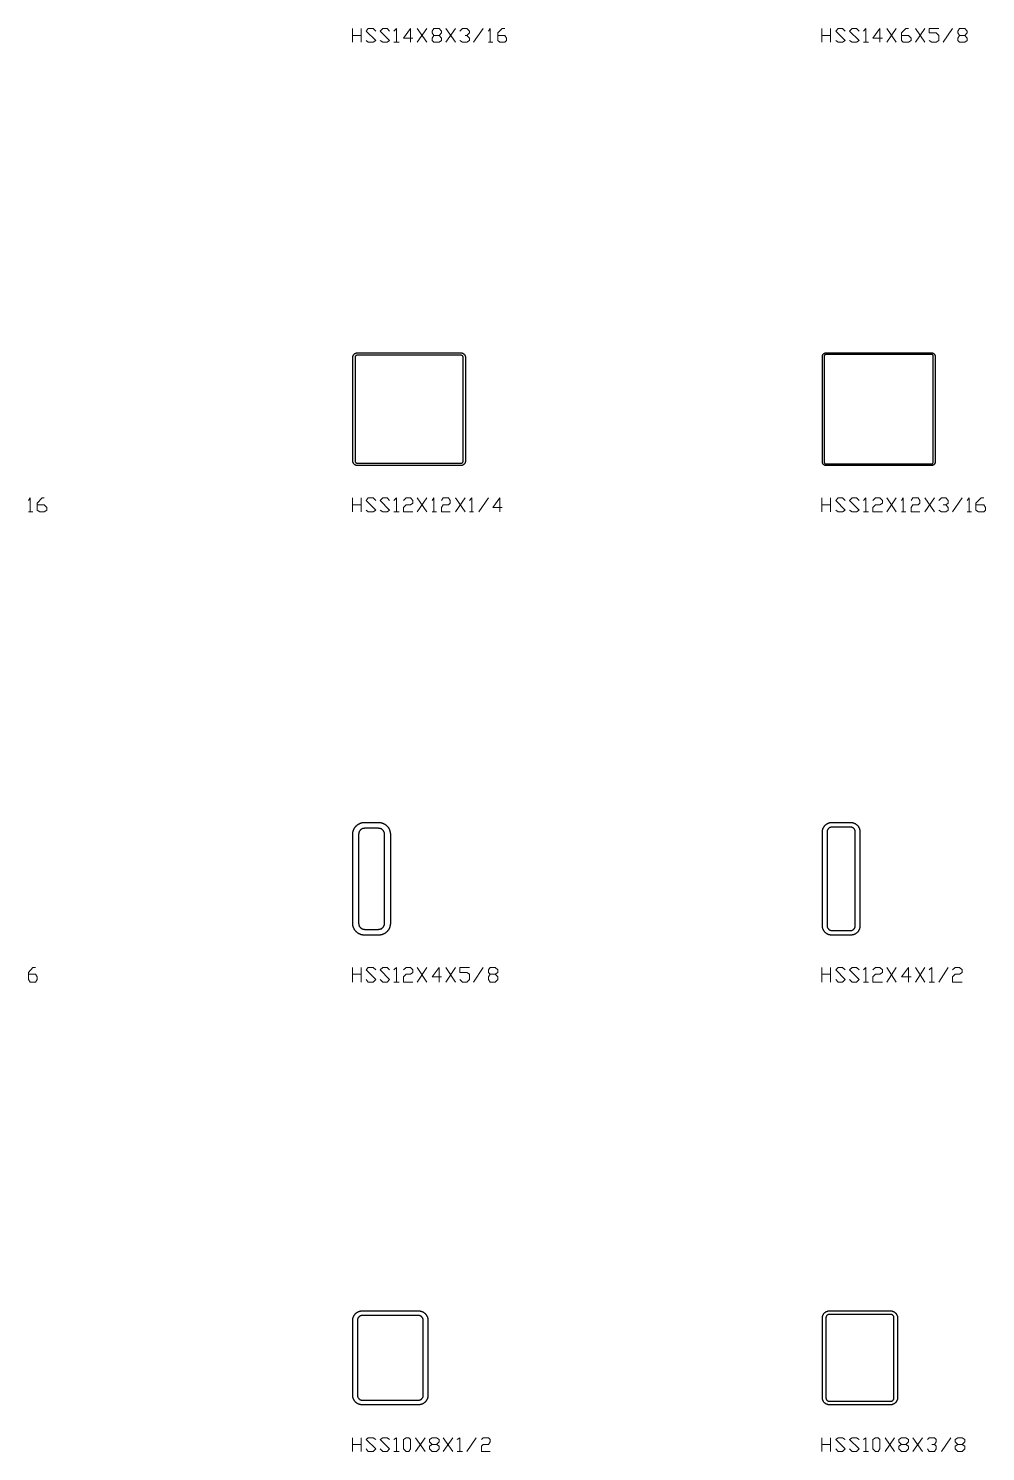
# Model space of a CAD drawing. Header units: inches. Extents: x 0 to 975, y -1305 to 34.
# Drawn here: x 865.5 to 967.4, y -605 to -453.5 of the extents above; entities that cross this region are included whole.
import ezdxf

# ---------------------------------------------------------------- set-up
doc = ezdxf.new("R2010")
doc.units = ezdxf.units.IN
doc.header["$MEASUREMENT"] = 0
doc.layers.add('AISC_STEEL', color=7, linetype='Continuous')

msp = doc.modelspace()

# ---------------------------------------------------------------- linework, layer by layer
at = {"color": 3, "lineweight": 0}
for p, q in [((899.96, -454.94), (899.96, -453.46)), ((899.96, -454.2), (900.88, -454.2)), ((900.88, -453.46), (900.88, -454.94)), ((906.87, -453.46), (907.89, -454.94)), ((906.87, -454.94), (907.89, -453.46)), ((909.92, -453.46), (910.93, -454.94)), ((909.92, -454.94), (910.93, -453.46)), ((912.87, -454.94), (913.88, -453.46)), ((949.94, -454.94), (949.94, -453.46)), ((949.94, -454.2), (950.86, -454.2)), ((950.86, -453.46), (950.86, -454.94)), ((956.86, -453.46), (957.87, -454.94)), ((956.86, -454.94), (957.87, -453.46)), ((959.9, -453.46), (960.91, -454.94)), ((959.9, -454.94), (960.91, -453.46)), ((962.85, -454.94), (963.86, -453.46)), ((904.38, -454.94), (904.94, -454.94)), ((914.44, -454.94), (914.9, -454.94)), ((954.37, -454.94), (954.92, -454.94)), ((899.96, -504.92), (899.96, -503.45)), ((899.96, -504.18), (900.88, -504.18)), ((900.88, -503.45), (900.88, -504.92)), ((906.87, -503.45), (907.89, -504.92)), ((906.87, -504.92), (907.89, -503.45)), ((910.93, -503.45), (911.95, -504.92)), ((910.93, -504.92), (911.95, -503.45)), ((913.42, -504.92), (914.44, -503.45)), ((949.94, -504.92), (949.94, -503.45)), ((949.94, -504.18), (950.86, -504.18)), ((950.86, -503.45), (950.86, -504.92)), ((956.86, -503.45), (957.87, -504.92)), ((956.86, -504.92), (957.87, -503.45)), ((960.91, -503.45), (961.93, -504.92)), ((960.91, -504.92), (961.93, -503.45)), ((963.86, -504.92), (964.88, -503.45)), ((865.47, -504.92), (865.93, -504.92)), ((904.38, -504.92), (904.94, -504.92)), ((908.44, -504.92), (908.9, -504.92)), ((912.41, -504.92), (912.87, -504.92)), ((954.37, -504.92), (954.92, -504.92)), ((958.42, -504.92), (958.88, -504.92)), ((965.43, -504.92), (965.89, -504.92)), ((899.96, -554.99), (899.96, -553.43)), ((899.96, -554.16), (900.88, -554.16)), ((900.88, -553.43), (900.88, -554.99)), ((906.87, -553.43), (907.89, -554.99)), ((906.87, -554.99), (907.89, -553.43)), ((909.92, -553.43), (910.93, -554.99)), ((909.92, -554.99), (910.93, -553.43)), ((912.87, -554.99), (913.88, -553.43)), ((949.94, -554.99), (949.94, -553.43)), ((949.94, -554.16), (950.86, -554.16)), ((950.86, -553.43), (950.86, -554.99)), ((956.86, -553.43), (957.87, -554.99)), ((956.86, -554.99), (957.87, -553.43)), ((959.9, -553.43), (960.91, -554.99)), ((959.9, -554.99), (960.91, -553.43)), ((962.39, -554.99), (963.4, -553.43)), ((904.38, -554.99), (904.94, -554.99)), ((954.37, -554.99), (954.92, -554.99)), ((961.37, -554.99), (961.93, -554.99)), ((899.96, -604.98), (899.96, -603.5)), ((899.96, -604.24), (900.88, -604.24)), ((900.88, -603.5), (900.88, -604.98)), ((906.69, -603.5), (907.7, -604.98)), ((906.69, -604.98), (907.7, -603.5)), ((909.64, -603.5), (910.66, -604.98)), ((909.64, -604.98), (910.66, -603.5)), ((912.13, -604.98), (913.15, -603.5)), ((949.94, -604.98), (949.94, -603.5)), ((949.94, -604.24), (950.86, -604.24)), ((950.86, -603.5), (950.86, -604.98)), ((956.67, -603.5), (957.69, -604.98)), ((956.67, -604.98), (957.69, -603.5)), ((959.62, -603.5), (960.64, -604.98)), ((959.62, -604.98), (960.64, -603.5)), ((962.67, -604.98), (963.68, -603.5)), ((904.38, -604.98), (904.94, -604.98)), ((905.68, -604.98), (905.68, -604.98)), ((911.12, -604.98), (911.67, -604.98)), ((954.37, -604.98), (954.92, -604.98)), ((955.66, -604.98), (955.66, -604.98))]:
    msp.add_line(p, q, dxfattribs=at)
for points in [[(901.43, -454.76), (901.62, -454.94), (902.17, -454.94), (902.45, -454.76), (901.43, -453.74), (901.62, -453.46), (902.17, -453.46), (902.45, -453.74)], [(902.91, -454.76), (903.19, -454.94), (903.65, -454.94), (903.92, -454.76), (902.91, -453.74), (903.19, -453.46), (903.65, -453.46), (903.92, -453.74)], [(904.38, -453.74), (904.66, -453.46), (904.66, -454.94)], [(906.41, -454.48), (905.4, -454.48), (906.14, -453.46), (906.14, -454.94)], [(909.18, -454.2), (909.46, -454.48), (909.46, -454.76), (909.18, -454.94), (908.63, -454.94), (908.44, -454.76), (908.44, -454.48), (908.63, -454.2), (909.18, -454.2), (909.46, -453.93), (909.46, -453.74), (909.18, -453.46), (908.63, -453.46), (908.44, -453.74), (908.44, -453.93), (908.63, -454.2)], [(911.39, -453.74), (911.67, -453.46), (912.13, -453.46), (912.41, -453.74), (912.41, -453.93), (912.13, -454.2), (911.95, -454.2)], [(912.13, -454.2), (912.41, -454.48), (912.41, -454.76), (912.13, -454.94), (911.67, -454.94), (911.39, -454.76)], [(914.44, -453.74), (914.62, -453.46), (914.62, -454.94)], [(915.45, -454.2), (916.19, -454.2), (916.37, -454.48), (916.37, -454.76), (916.19, -454.94), (915.64, -454.94), (915.45, -454.76), (915.45, -453.93), (915.91, -453.46), (916.19, -453.46)], [(951.42, -454.76), (951.69, -454.94), (952.15, -454.94), (952.43, -454.76), (951.42, -453.74), (951.69, -453.46), (952.15, -453.46), (952.43, -453.74)], [(952.89, -454.76), (953.17, -454.94), (953.63, -454.94), (953.91, -454.76), (952.89, -453.74), (953.17, -453.46), (953.63, -453.46), (953.91, -453.74)], [(954.37, -453.74), (954.64, -453.46), (954.64, -454.94)], [(956.39, -454.48), (955.38, -454.48), (956.12, -453.46), (956.12, -454.94)], [(958.42, -454.2), (959.16, -454.2), (959.44, -454.48), (959.44, -454.76), (959.16, -454.94), (958.61, -454.94), (958.42, -454.76), (958.42, -453.93), (958.88, -453.46), (959.16, -453.46)], [(961.37, -454.76), (961.65, -454.94), (962.11, -454.94), (962.39, -454.76), (962.39, -454.2), (962.11, -453.93), (961.37, -453.93), (961.37, -453.46), (962.39, -453.46)], [(965.16, -454.2), (965.43, -454.48), (965.43, -454.76), (965.16, -454.94), (964.6, -454.94), (964.42, -454.76), (964.42, -454.48), (964.6, -454.2), (965.16, -454.2), (965.43, -453.93), (965.43, -453.74), (965.16, -453.46), (964.6, -453.46), (964.42, -453.74), (964.42, -453.93), (964.6, -454.2)], [(865.47, -503.72), (865.65, -503.45), (865.65, -504.92)], [(866.39, -504.18), (867.13, -504.18), (867.41, -504.46), (867.41, -504.74), (867.13, -504.92), (866.67, -504.92), (866.39, -504.74), (866.39, -504), (866.94, -503.45), (867.13, -503.45)], [(901.43, -504.74), (901.62, -504.92), (902.17, -504.92), (902.45, -504.74), (901.43, -503.72), (901.62, -503.45), (902.17, -503.45), (902.45, -503.72)], [(902.91, -504.74), (903.19, -504.92), (903.65, -504.92), (903.92, -504.74), (902.91, -503.72), (903.19, -503.45), (903.65, -503.45), (903.92, -503.72)], [(904.38, -503.72), (904.66, -503.45), (904.66, -504.92)], [(905.4, -503.72), (905.68, -503.45), (906.14, -503.45), (906.41, -503.72), (906.41, -504), (906.14, -504.18), (905.68, -504.18), (905.4, -504.46), (905.4, -504.92), (906.41, -504.92)], [(908.44, -503.72), (908.63, -503.45), (908.63, -504.92)], [(909.46, -503.72), (909.64, -503.45), (910.19, -503.45), (910.38, -503.72), (910.38, -504), (910.19, -504.18), (909.64, -504.18), (909.46, -504.46), (909.46, -504.92), (910.38, -504.92)], [(912.41, -503.72), (912.68, -503.45), (912.68, -504.92)], [(915.91, -504.46), (914.9, -504.46), (915.64, -503.45), (915.64, -504.92)], [(951.42, -504.74), (951.69, -504.92), (952.15, -504.92), (952.43, -504.74), (951.42, -503.72), (951.69, -503.45), (952.15, -503.45), (952.43, -503.72)], [(952.89, -504.74), (953.17, -504.92), (953.63, -504.92), (953.91, -504.74), (952.89, -503.72), (953.17, -503.45), (953.63, -503.45), (953.91, -503.72)], [(954.37, -503.72), (954.64, -503.45), (954.64, -504.92)], [(955.38, -503.72), (955.66, -503.45), (956.12, -503.45), (956.39, -503.72), (956.39, -504), (956.12, -504.18), (955.66, -504.18), (955.38, -504.46), (955.38, -504.92), (956.39, -504.92)], [(958.42, -503.72), (958.61, -503.45), (958.61, -504.92)], [(959.44, -503.72), (959.62, -503.45), (960.18, -503.45), (960.36, -503.72), (960.36, -504), (960.18, -504.18), (959.62, -504.18), (959.44, -504.46), (959.44, -504.92), (960.36, -504.92)], [(962.39, -503.72), (962.67, -503.45), (963.13, -503.45), (963.4, -503.72), (963.4, -504), (963.13, -504.18), (962.85, -504.18)], [(963.13, -504.18), (963.4, -504.46), (963.4, -504.74), (963.13, -504.92), (962.67, -504.92), (962.39, -504.74)], [(965.43, -503.72), (965.62, -503.45), (965.62, -504.92)], [(966.35, -504.18), (967.18, -504.18), (967.37, -504.46), (967.37, -504.74), (967.18, -504.92), (966.63, -504.92), (966.35, -504.74), (966.35, -504), (966.91, -503.45), (967.18, -503.45)], [(865.47, -554.16), (866.21, -554.16), (866.39, -554.44), (866.39, -554.72), (866.21, -554.99), (865.65, -554.99), (865.47, -554.72), (865.47, -553.98), (865.93, -553.43), (866.21, -553.43)], [(901.43, -554.72), (901.62, -554.99), (902.17, -554.99), (902.45, -554.72), (901.43, -553.7), (901.62, -553.43), (902.17, -553.43), (902.45, -553.7)], [(902.91, -554.72), (903.19, -554.99), (903.65, -554.99), (903.92, -554.72), (902.91, -553.7), (903.19, -553.43), (903.65, -553.43), (903.92, -553.7)], [(904.38, -553.7), (904.66, -553.43), (904.66, -554.99)], [(905.4, -553.7), (905.68, -553.43), (906.14, -553.43), (906.41, -553.7), (906.41, -553.98), (906.14, -554.16), (905.68, -554.16), (905.4, -554.44), (905.4, -554.99), (906.41, -554.99)], [(909.46, -554.44), (908.44, -554.44), (909.18, -553.43), (909.18, -554.99)], [(911.39, -554.72), (911.67, -554.99), (912.13, -554.99), (912.41, -554.72), (912.41, -554.16), (912.13, -553.98), (911.39, -553.98), (911.39, -553.43), (912.41, -553.43)], [(915.17, -554.16), (915.45, -554.44), (915.45, -554.72), (915.17, -554.99), (914.62, -554.99), (914.44, -554.72), (914.44, -554.44), (914.62, -554.16), (915.17, -554.16), (915.45, -553.98), (915.45, -553.7), (915.17, -553.43), (914.62, -553.43), (914.44, -553.7), (914.44, -553.98), (914.62, -554.16)], [(951.42, -554.72), (951.69, -554.99), (952.15, -554.99), (952.43, -554.72), (951.42, -553.7), (951.69, -553.43), (952.15, -553.43), (952.43, -553.7)], [(952.89, -554.72), (953.17, -554.99), (953.63, -554.99), (953.91, -554.72), (952.89, -553.7), (953.17, -553.43), (953.63, -553.43), (953.91, -553.7)], [(954.37, -553.7), (954.64, -553.43), (954.64, -554.99)], [(955.38, -553.7), (955.66, -553.43), (956.12, -553.43), (956.39, -553.7), (956.39, -553.98), (956.12, -554.16), (955.66, -554.16), (955.38, -554.44), (955.38, -554.99), (956.39, -554.99)], [(959.44, -554.44), (958.42, -554.44), (959.16, -553.43), (959.16, -554.99)], [(961.37, -553.7), (961.65, -553.43), (961.65, -554.99)], [(963.86, -553.7), (964.14, -553.43), (964.6, -553.43), (964.88, -553.7), (964.88, -553.98), (964.6, -554.16), (964.14, -554.16), (963.86, -554.44), (963.86, -554.99), (964.88, -554.99)], [(901.43, -604.7), (901.62, -604.98), (902.17, -604.98), (902.45, -604.7), (901.43, -603.69), (901.62, -603.5), (902.17, -603.5), (902.45, -603.69)], [(902.91, -604.7), (903.19, -604.98), (903.65, -604.98), (903.92, -604.7), (902.91, -603.69), (903.19, -603.5), (903.65, -603.5), (903.92, -603.69)], [(904.38, -603.69), (904.66, -603.5), (904.66, -604.98)], [(908.9, -604.24), (909.18, -604.42), (909.18, -604.7), (908.9, -604.98), (908.44, -604.98), (908.17, -604.7), (908.17, -604.42), (908.44, -604.24), (908.9, -604.24), (909.18, -603.96), (909.18, -603.69), (908.9, -603.5), (908.44, -603.5), (908.17, -603.69), (908.17, -603.96), (908.44, -604.24)], [(911.12, -603.69), (911.39, -603.5), (911.39, -604.98)], [(913.7, -603.69), (913.88, -603.5), (914.44, -603.5), (914.62, -603.69), (914.62, -603.96), (914.44, -604.24), (913.88, -604.24), (913.7, -604.42), (913.7, -604.98), (914.62, -604.98)], [(951.42, -604.7), (951.69, -604.98), (952.15, -604.98), (952.43, -604.7), (951.42, -603.69), (951.69, -603.5), (952.15, -603.5), (952.43, -603.69)], [(952.89, -604.7), (953.17, -604.98), (953.63, -604.98), (953.91, -604.7), (952.89, -603.69), (953.17, -603.5), (953.63, -603.5), (953.91, -603.69)], [(954.37, -603.69), (954.64, -603.5), (954.64, -604.98)], [(958.88, -604.24), (959.16, -604.42), (959.16, -604.7), (958.88, -604.98), (958.42, -604.98), (958.15, -604.7), (958.15, -604.42), (958.42, -604.24), (958.88, -604.24), (959.16, -603.96), (959.16, -603.69), (958.88, -603.5), (958.42, -603.5), (958.15, -603.69), (958.15, -603.96), (958.42, -604.24)], [(961.19, -603.69), (961.37, -603.5), (961.93, -603.5), (962.11, -603.69), (962.11, -603.96), (961.93, -604.24), (961.65, -604.24)], [(961.93, -604.24), (962.11, -604.42), (962.11, -604.7), (961.93, -604.98), (961.37, -604.98), (961.19, -604.7)], [(964.88, -604.24), (965.16, -604.42), (965.16, -604.7), (964.88, -604.98), (964.42, -604.98), (964.14, -604.7), (964.14, -604.42), (964.42, -604.24), (964.88, -604.24), (965.16, -603.96), (965.16, -603.69), (964.88, -603.5), (964.42, -603.5), (964.14, -603.69), (964.14, -603.96), (964.42, -604.24)]]:
    msp.add_lwpolyline(points, dxfattribs=at)
for points in [[(905.68, -604.98), (905.4, -604.7), (905.4, -603.69), (905.68, -603.5), (905.95, -603.5), (906.14, -603.69), (906.14, -604.7), (905.95, -604.98)], [(955.66, -604.98), (955.38, -604.7), (955.38, -603.69), (955.66, -603.5), (955.93, -603.5), (956.12, -603.69), (956.12, -604.7), (955.93, -604.98)]]:
    msp.add_lwpolyline(points, close=True, dxfattribs=at)
at = {"layer": 'AISC_STEEL'}
for points in [[(911.5, -488), (911.53, -488), (911.56, -488), (911.59, -488.01), (911.62, -488.01), (911.64, -488.02), (911.67, -488.03), (911.7, -488.04), (911.72, -488.05), (911.75, -488.07), (911.77, -488.08), (911.8, -488.1), (911.82, -488.12), (911.84, -488.14), (911.86, -488.16), (911.88, -488.18), (911.9, -488.2), (911.92, -488.23), (911.93, -488.25), (911.95, -488.28), (911.96, -488.3), (911.97, -488.33), (911.98, -488.36), (911.99, -488.38), (911.99, -488.41), (912, -488.44), (912, -488.47), (912, -488.5), (912, -499.5), (912, -499.53), (912, -499.56), (911.99, -499.59), (911.99, -499.62), (911.98, -499.64), (911.97, -499.67), (911.96, -499.7), (911.95, -499.72), (911.93, -499.75), (911.92, -499.77), (911.9, -499.8), (911.88, -499.82), (911.86, -499.84), (911.84, -499.86), (911.82, -499.88), (911.8, -499.9), (911.77, -499.92), (911.75, -499.93), (911.72, -499.95), (911.7, -499.96), (911.67, -499.97), (911.64, -499.98), (911.62, -499.99), (911.59, -499.99), (911.56, -500), (911.53, -500), (911.5, -500), (900.5, -500), (900.47, -500), (900.44, -500), (900.41, -499.99), (900.38, -499.99), (900.36, -499.98), (900.33, -499.97), (900.3, -499.96), (900.28, -499.95), (900.25, -499.93), (900.23, -499.92), (900.2, -499.9), (900.18, -499.88), (900.16, -499.86), (900.14, -499.84), (900.12, -499.82), (900.1, -499.8), (900.08, -499.77), (900.07, -499.75), (900.05, -499.72), (900.04, -499.7), (900.03, -499.67), (900.02, -499.64), (900.01, -499.62), (900.01, -499.59), (900, -499.56), (900, -499.53), (900, -499.5), (900, -488.5), (900, -488.47), (900, -488.44), (900.01, -488.41), (900.01, -488.38), (900.02, -488.36), (900.03, -488.33), (900.04, -488.3), (900.05, -488.28), (900.07, -488.25), (900.08, -488.23), (900.1, -488.2), (900.12, -488.18), (900.14, -488.16), (900.16, -488.14), (900.18, -488.12), (900.2, -488.1), (900.23, -488.08), (900.25, -488.07), (900.28, -488.05), (900.3, -488.04), (900.33, -488.03), (900.36, -488.02), (900.38, -488.01), (900.41, -488.01), (900.44, -488), (900.47, -488), (900.5, -488)], [(900.5, -488.25), (900.47, -488.25), (900.44, -488.26), (900.42, -488.26), (900.39, -488.27), (900.37, -488.29), (900.34, -488.3), (900.32, -488.32), (900.3, -488.34), (900.29, -488.37), (900.27, -488.39), (900.26, -488.42), (900.26, -488.44), (900.25, -488.47), (900.25, -488.5), (900.25, -499.5), (900.25, -499.53), (900.26, -499.56), (900.26, -499.58), (900.27, -499.61), (900.29, -499.63), (900.3, -499.66), (900.32, -499.68), (900.34, -499.7), (900.37, -499.71), (900.39, -499.73), (900.42, -499.74), (900.44, -499.74), (900.47, -499.75), (900.5, -499.75), (911.5, -499.75), (911.53, -499.75), (911.56, -499.74), (911.58, -499.74), (911.61, -499.73), (911.63, -499.71), (911.66, -499.7), (911.68, -499.68), (911.7, -499.66), (911.71, -499.63), (911.73, -499.61), (911.74, -499.58), (911.74, -499.56), (911.75, -499.53), (911.75, -499.5), (911.75, -488.5), (911.75, -488.47), (911.74, -488.44), (911.74, -488.42), (911.73, -488.39), (911.71, -488.37), (911.7, -488.34), (911.68, -488.32), (911.66, -488.3), (911.63, -488.29), (911.61, -488.27), (911.58, -488.26), (911.56, -488.26), (911.53, -488.25), (911.5, -488.25)], [(961.62, -488), (961.65, -488), (961.68, -488), (961.71, -488.01), (961.74, -488.02), (961.77, -488.03), (961.8, -488.04), (961.82, -488.06), (961.85, -488.07), (961.87, -488.09), (961.89, -488.11), (961.91, -488.13), (961.93, -488.15), (961.94, -488.18), (961.96, -488.2), (961.97, -488.23), (961.98, -488.26), (961.99, -488.29), (962, -488.32), (962, -488.35), (962, -488.38), (962, -499.62), (962, -499.65), (962, -499.68), (961.99, -499.71), (961.98, -499.74), (961.97, -499.77), (961.96, -499.8), (961.94, -499.82), (961.93, -499.85), (961.91, -499.87), (961.89, -499.89), (961.87, -499.91), (961.85, -499.93), (961.82, -499.94), (961.8, -499.96), (961.77, -499.97), (961.74, -499.98), (961.71, -499.99), (961.68, -500), (961.65, -500), (961.62, -500), (950.38, -500), (950.35, -500), (950.32, -500), (950.29, -499.99), (950.26, -499.98), (950.23, -499.97), (950.2, -499.96), (950.18, -499.94), (950.15, -499.93), (950.13, -499.91), (950.11, -499.89), (950.09, -499.87), (950.07, -499.85), (950.06, -499.82), (950.04, -499.8), (950.03, -499.77), (950.02, -499.74), (950.01, -499.71), (950, -499.68), (950, -499.65), (950, -499.62), (950, -488.38), (950, -488.35), (950, -488.32), (950.01, -488.29), (950.02, -488.26), (950.03, -488.23), (950.04, -488.2), (950.06, -488.18), (950.07, -488.15), (950.09, -488.13), (950.11, -488.11), (950.13, -488.09), (950.15, -488.07), (950.18, -488.06), (950.2, -488.04), (950.23, -488.03), (950.26, -488.02), (950.29, -488.01), (950.32, -488), (950.35, -488), (950.38, -488)], [(950.38, -488.19), (950.35, -488.19), (950.33, -488.19), (950.3, -488.2), (950.28, -488.21), (950.26, -488.23), (950.24, -488.24), (950.23, -488.26), (950.21, -488.28), (950.2, -488.3), (950.19, -488.33), (950.19, -488.35), (950.19, -488.38), (950.19, -499.62), (950.19, -499.65), (950.19, -499.67), (950.2, -499.7), (950.21, -499.72), (950.23, -499.74), (950.24, -499.76), (950.26, -499.77), (950.28, -499.79), (950.3, -499.8), (950.33, -499.81), (950.35, -499.81), (950.38, -499.81), (961.62, -499.81), (961.65, -499.81), (961.67, -499.81), (961.7, -499.8), (961.72, -499.79), (961.74, -499.77), (961.76, -499.76), (961.77, -499.74), (961.79, -499.72), (961.8, -499.7), (961.81, -499.67), (961.81, -499.65), (961.81, -499.62), (961.81, -488.38), (961.81, -488.35), (961.81, -488.33), (961.8, -488.3), (961.79, -488.28), (961.77, -488.26), (961.76, -488.24), (961.74, -488.23), (961.72, -488.21), (961.7, -488.2), (961.67, -488.19), (961.65, -488.19), (961.62, -488.19)], [(902.75, -538), (902.78, -538), (902.81, -538), (902.84, -538), (902.87, -538.01), (902.9, -538.01), (902.93, -538.01), (902.96, -538.02), (902.99, -538.02), (903.02, -538.03), (903.04, -538.04), (903.07, -538.04), (903.1, -538.05), (903.13, -538.06), (903.16, -538.07), (903.19, -538.08), (903.21, -538.09), (903.24, -538.1), (903.27, -538.11), (903.3, -538.13), (903.32, -538.14), (903.35, -538.15), (903.37, -538.17), (903.4, -538.18), (903.43, -538.2), (903.45, -538.21), (903.48, -538.23), (903.5, -538.25), (903.52, -538.27), (903.55, -538.29), (903.57, -538.31), (903.59, -538.33), (903.61, -538.35), (903.63, -538.37), (903.65, -538.39), (903.67, -538.41), (903.69, -538.43), (903.71, -538.45), (903.73, -538.48), (903.75, -538.5), (903.77, -538.52), (903.79, -538.55), (903.8, -538.57), (903.82, -538.6), (903.83, -538.62), (903.85, -538.65), (903.86, -538.68), (903.87, -538.7), (903.89, -538.73), (903.9, -538.76), (903.91, -538.79), (903.92, -538.81), (903.93, -538.84), (903.94, -538.87), (903.95, -538.9), (903.96, -538.93), (903.96, -538.96), (903.97, -538.98), (903.98, -539.01), (903.98, -539.04), (903.99, -539.07), (903.99, -539.1), (903.99, -539.13), (904, -539.16), (904, -539.19), (904, -539.22), (904, -539.25), (904, -548.75), (904, -548.78), (904, -548.81), (904, -548.84), (903.99, -548.87), (903.99, -548.9), (903.99, -548.93), (903.98, -548.96), (903.98, -548.99), (903.97, -549.02), (903.96, -549.04), (903.96, -549.07), (903.95, -549.1), (903.94, -549.13), (903.93, -549.16), (903.92, -549.19), (903.91, -549.21), (903.9, -549.24), (903.89, -549.27), (903.87, -549.3), (903.86, -549.32), (903.85, -549.35), (903.83, -549.38), (903.82, -549.4), (903.8, -549.43), (903.79, -549.45), (903.77, -549.48), (903.75, -549.5), (903.73, -549.52), (903.71, -549.55), (903.69, -549.57), (903.67, -549.59), (903.65, -549.61), (903.63, -549.63), (903.61, -549.65), (903.59, -549.67), (903.57, -549.69), (903.55, -549.71), (903.52, -549.73), (903.5, -549.75), (903.48, -549.77), (903.45, -549.79), (903.43, -549.8), (903.4, -549.82), (903.37, -549.83), (903.35, -549.85), (903.32, -549.86), (903.3, -549.87), (903.27, -549.89), (903.24, -549.9), (903.21, -549.91), (903.19, -549.92), (903.16, -549.93), (903.13, -549.94), (903.1, -549.95), (903.07, -549.96), (903.04, -549.96), (903.02, -549.97), (902.99, -549.98), (902.96, -549.98), (902.93, -549.99), (902.9, -549.99), (902.87, -549.99), (902.84, -550), (902.81, -550), (902.78, -550), (902.75, -550), (901.25, -550), (901.22, -550), (901.19, -550), (901.16, -550), (901.13, -549.99), (901.1, -549.99), (901.07, -549.99), (901.04, -549.98), (901.01, -549.98), (900.98, -549.97), (900.96, -549.96), (900.93, -549.96), (900.9, -549.95), (900.87, -549.94), (900.84, -549.93), (900.81, -549.92), (900.79, -549.91), (900.76, -549.9), (900.73, -549.89), (900.7, -549.87), (900.68, -549.86), (900.65, -549.85), (900.62, -549.83), (900.6, -549.82), (900.57, -549.8), (900.55, -549.79), (900.52, -549.77), (900.5, -549.75), (900.48, -549.73), (900.45, -549.71), (900.43, -549.69), (900.41, -549.67), (900.39, -549.65), (900.37, -549.63), (900.35, -549.61), (900.33, -549.59), (900.31, -549.57), (900.29, -549.55), (900.27, -549.52), (900.25, -549.5), (900.23, -549.48), (900.21, -549.45), (900.2, -549.43), (900.18, -549.4), (900.17, -549.38), (900.15, -549.35), (900.14, -549.32), (900.13, -549.3), (900.11, -549.27), (900.1, -549.24), (900.09, -549.21), (900.08, -549.19), (900.07, -549.16), (900.06, -549.13), (900.05, -549.1), (900.04, -549.07), (900.04, -549.04), (900.03, -549.02), (900.02, -548.99), (900.02, -548.96), (900.01, -548.93), (900.01, -548.9), (900.01, -548.87), (900, -548.84), (900, -548.81), (900, -548.78), (900, -548.75), (900, -539.25), (900, -539.22), (900, -539.19), (900, -539.16), (900.01, -539.13), (900.01, -539.1), (900.01, -539.07), (900.02, -539.04), (900.02, -539.01), (900.03, -538.98), (900.04, -538.96), (900.04, -538.93), (900.05, -538.9), (900.06, -538.87), (900.07, -538.84), (900.08, -538.81), (900.09, -538.79), (900.1, -538.76), (900.11, -538.73), (900.13, -538.7), (900.14, -538.68), (900.15, -538.65), (900.17, -538.62), (900.18, -538.6), (900.2, -538.57), (900.21, -538.55), (900.23, -538.52), (900.25, -538.5), (900.27, -538.48), (900.29, -538.45), (900.31, -538.43), (900.33, -538.41), (900.35, -538.39), (900.37, -538.37), (900.39, -538.35), (900.41, -538.33), (900.43, -538.31), (900.45, -538.29), (900.48, -538.27), (900.5, -538.25), (900.52, -538.23), (900.55, -538.21), (900.57, -538.2), (900.6, -538.18), (900.62, -538.17), (900.65, -538.15), (900.68, -538.14), (900.7, -538.13), (900.73, -538.11), (900.76, -538.1), (900.79, -538.09), (900.81, -538.08), (900.84, -538.07), (900.87, -538.06), (900.9, -538.05), (900.93, -538.04), (900.96, -538.04), (900.98, -538.03), (901.01, -538.02), (901.04, -538.02), (901.07, -538.01), (901.1, -538.01), (901.13, -538.01), (901.16, -538), (901.19, -538), (901.22, -538), (901.25, -538)], [(901.25, -538.62), (901.22, -538.63), (901.19, -538.63), (901.16, -538.63), (901.13, -538.64), (901.1, -538.64), (901.07, -538.65), (901.05, -538.66), (901.02, -538.67), (900.99, -538.68), (900.96, -538.69), (900.94, -538.71), (900.91, -538.72), (900.89, -538.74), (900.86, -538.76), (900.84, -538.78), (900.82, -538.8), (900.8, -538.82), (900.78, -538.84), (900.76, -538.86), (900.74, -538.89), (900.72, -538.91), (900.71, -538.94), (900.69, -538.96), (900.68, -538.99), (900.67, -539.02), (900.66, -539.05), (900.65, -539.07), (900.64, -539.1), (900.64, -539.13), (900.63, -539.16), (900.63, -539.19), (900.63, -539.22), (900.62, -539.25), (900.62, -548.75), (900.63, -548.78), (900.63, -548.81), (900.63, -548.84), (900.64, -548.87), (900.64, -548.9), (900.65, -548.93), (900.66, -548.95), (900.67, -548.98), (900.68, -549.01), (900.69, -549.04), (900.71, -549.06), (900.72, -549.09), (900.74, -549.11), (900.76, -549.14), (900.78, -549.16), (900.8, -549.18), (900.82, -549.2), (900.84, -549.22), (900.86, -549.24), (900.89, -549.26), (900.91, -549.28), (900.94, -549.29), (900.96, -549.31), (900.99, -549.32), (901.02, -549.33), (901.05, -549.34), (901.07, -549.35), (901.1, -549.36), (901.13, -549.36), (901.16, -549.37), (901.19, -549.37), (901.22, -549.37), (901.25, -549.38), (902.75, -549.38), (902.78, -549.37), (902.81, -549.37), (902.84, -549.37), (902.87, -549.36), (902.9, -549.36), (902.93, -549.35), (902.95, -549.34), (902.98, -549.33), (903.01, -549.32), (903.04, -549.31), (903.06, -549.29), (903.09, -549.28), (903.11, -549.26), (903.14, -549.24), (903.16, -549.22), (903.18, -549.2), (903.2, -549.18), (903.22, -549.16), (903.24, -549.14), (903.26, -549.11), (903.28, -549.09), (903.29, -549.06), (903.31, -549.04), (903.32, -549.01), (903.33, -548.98), (903.34, -548.95), (903.35, -548.93), (903.36, -548.9), (903.36, -548.87), (903.37, -548.84), (903.37, -548.81), (903.37, -548.78), (903.37, -548.75), (903.37, -539.25), (903.37, -539.22), (903.37, -539.19), (903.37, -539.16), (903.36, -539.13), (903.36, -539.1), (903.35, -539.07), (903.34, -539.05), (903.33, -539.02), (903.32, -538.99), (903.31, -538.96), (903.29, -538.94), (903.28, -538.91), (903.26, -538.89), (903.24, -538.86), (903.22, -538.84), (903.2, -538.82), (903.18, -538.8), (903.16, -538.78), (903.14, -538.76), (903.11, -538.74), (903.09, -538.72), (903.06, -538.71), (903.04, -538.69), (903.01, -538.68), (902.98, -538.67), (902.95, -538.66), (902.93, -538.65), (902.9, -538.64), (902.87, -538.64), (902.84, -538.63), (902.81, -538.63), (902.78, -538.63), (902.75, -538.62)], [(953, -538), (953.03, -538), (953.06, -538), (953.09, -538), (953.12, -538.01), (953.15, -538.01), (953.18, -538.02), (953.21, -538.02), (953.23, -538.03), (953.26, -538.04), (953.29, -538.04), (953.32, -538.05), (953.35, -538.06), (953.38, -538.07), (953.4, -538.08), (953.43, -538.1), (953.46, -538.11), (953.48, -538.12), (953.51, -538.14), (953.53, -538.15), (953.56, -538.17), (953.58, -538.19), (953.61, -538.21), (953.63, -538.22), (953.65, -538.24), (953.67, -538.26), (953.7, -538.28), (953.72, -538.3), (953.74, -538.33), (953.76, -538.35), (953.78, -538.37), (953.79, -538.39), (953.81, -538.42), (953.83, -538.44), (953.85, -538.47), (953.86, -538.49), (953.88, -538.52), (953.89, -538.54), (953.9, -538.57), (953.92, -538.6), (953.93, -538.62), (953.94, -538.65), (953.95, -538.68), (953.96, -538.71), (953.96, -538.74), (953.97, -538.77), (953.98, -538.79), (953.98, -538.82), (953.99, -538.85), (953.99, -538.88), (954, -538.91), (954, -538.94), (954, -538.97), (954, -539), (954, -549), (954, -549.03), (954, -549.06), (954, -549.09), (953.99, -549.12), (953.99, -549.15), (953.98, -549.18), (953.98, -549.21), (953.97, -549.23), (953.96, -549.26), (953.96, -549.29), (953.95, -549.32), (953.94, -549.35), (953.93, -549.38), (953.92, -549.4), (953.9, -549.43), (953.89, -549.46), (953.88, -549.48), (953.86, -549.51), (953.85, -549.53), (953.83, -549.56), (953.81, -549.58), (953.79, -549.61), (953.78, -549.63), (953.76, -549.65), (953.74, -549.67), (953.72, -549.7), (953.7, -549.72), (953.67, -549.74), (953.65, -549.76), (953.63, -549.78), (953.61, -549.79), (953.58, -549.81), (953.56, -549.83), (953.53, -549.85), (953.51, -549.86), (953.48, -549.88), (953.46, -549.89), (953.43, -549.9), (953.4, -549.92), (953.38, -549.93), (953.35, -549.94), (953.32, -549.95), (953.29, -549.96), (953.26, -549.96), (953.23, -549.97), (953.21, -549.98), (953.18, -549.98), (953.15, -549.99), (953.12, -549.99), (953.09, -550), (953.06, -550), (953.03, -550), (953, -550), (951, -550), (950.97, -550), (950.94, -550), (950.91, -550), (950.88, -549.99), (950.85, -549.99), (950.82, -549.98), (950.79, -549.98), (950.77, -549.97), (950.74, -549.96), (950.71, -549.96), (950.68, -549.95), (950.65, -549.94), (950.62, -549.93), (950.6, -549.92), (950.57, -549.9), (950.54, -549.89), (950.52, -549.88), (950.49, -549.86), (950.47, -549.85), (950.44, -549.83), (950.42, -549.81), (950.39, -549.79), (950.37, -549.78), (950.35, -549.76), (950.33, -549.74), (950.3, -549.72), (950.28, -549.7), (950.26, -549.67), (950.24, -549.65), (950.22, -549.63), (950.21, -549.61), (950.19, -549.58), (950.17, -549.56), (950.15, -549.53), (950.14, -549.51), (950.12, -549.48), (950.11, -549.46), (950.1, -549.43), (950.08, -549.4), (950.07, -549.38), (950.06, -549.35), (950.05, -549.32), (950.04, -549.29), (950.04, -549.26), (950.03, -549.23), (950.02, -549.21), (950.02, -549.18), (950.01, -549.15), (950.01, -549.12), (950, -549.09), (950, -549.06), (950, -549.03), (950, -549), (950, -539), (950, -538.97), (950, -538.94), (950, -538.91), (950.01, -538.88), (950.01, -538.85), (950.02, -538.82), (950.02, -538.79), (950.03, -538.77), (950.04, -538.74), (950.04, -538.71), (950.05, -538.68), (950.06, -538.65), (950.07, -538.62), (950.08, -538.6), (950.1, -538.57), (950.11, -538.54), (950.12, -538.52), (950.14, -538.49), (950.15, -538.47), (950.17, -538.44), (950.19, -538.42), (950.21, -538.39), (950.22, -538.37), (950.24, -538.35), (950.26, -538.33), (950.28, -538.3), (950.3, -538.28), (950.33, -538.26), (950.35, -538.24), (950.37, -538.22), (950.39, -538.21), (950.42, -538.19), (950.44, -538.17), (950.47, -538.15), (950.49, -538.14), (950.52, -538.12), (950.54, -538.11), (950.57, -538.1), (950.6, -538.08), (950.62, -538.07), (950.65, -538.06), (950.68, -538.05), (950.71, -538.04), (950.74, -538.04), (950.77, -538.03), (950.79, -538.02), (950.82, -538.02), (950.85, -538.01), (950.88, -538.01), (950.91, -538), (950.94, -538), (950.97, -538), (951, -538)], [(951, -538.5), (950.97, -538.5), (950.94, -538.5), (950.91, -538.51), (950.88, -538.51), (950.86, -538.52), (950.83, -538.53), (950.8, -538.54), (950.78, -538.55), (950.75, -538.57), (950.73, -538.58), (950.7, -538.6), (950.68, -538.62), (950.66, -538.64), (950.64, -538.66), (950.62, -538.68), (950.6, -538.7), (950.58, -538.73), (950.57, -538.75), (950.55, -538.78), (950.54, -538.8), (950.53, -538.83), (950.52, -538.86), (950.51, -538.88), (950.51, -538.91), (950.5, -538.94), (950.5, -538.97), (950.5, -539), (950.5, -549), (950.5, -549.03), (950.5, -549.06), (950.51, -549.09), (950.51, -549.12), (950.52, -549.14), (950.53, -549.17), (950.54, -549.2), (950.55, -549.22), (950.57, -549.25), (950.58, -549.27), (950.6, -549.3), (950.62, -549.32), (950.64, -549.34), (950.66, -549.36), (950.68, -549.38), (950.7, -549.4), (950.73, -549.42), (950.75, -549.43), (950.78, -549.45), (950.8, -549.46), (950.83, -549.47), (950.86, -549.48), (950.88, -549.49), (950.91, -549.49), (950.94, -549.5), (950.97, -549.5), (951, -549.5), (953, -549.5), (953.03, -549.5), (953.06, -549.5), (953.09, -549.49), (953.12, -549.49), (953.14, -549.48), (953.17, -549.47), (953.2, -549.46), (953.22, -549.45), (953.25, -549.43), (953.27, -549.42), (953.3, -549.4), (953.32, -549.38), (953.34, -549.36), (953.36, -549.34), (953.38, -549.32), (953.4, -549.3), (953.42, -549.27), (953.43, -549.25), (953.45, -549.22), (953.46, -549.2), (953.47, -549.17), (953.48, -549.14), (953.49, -549.12), (953.49, -549.09), (953.5, -549.06), (953.5, -549.03), (953.5, -549), (953.5, -539), (953.5, -538.97), (953.5, -538.94), (953.49, -538.91), (953.49, -538.88), (953.48, -538.86), (953.47, -538.83), (953.46, -538.8), (953.45, -538.78), (953.43, -538.75), (953.42, -538.73), (953.4, -538.7), (953.38, -538.68), (953.36, -538.66), (953.34, -538.64), (953.32, -538.62), (953.3, -538.6), (953.27, -538.58), (953.25, -538.57), (953.22, -538.55), (953.2, -538.54), (953.17, -538.53), (953.14, -538.52), (953.12, -538.51), (953.09, -538.51), (953.06, -538.5), (953.03, -538.5), (953, -538.5)], [(907, -590), (907.03, -590), (907.06, -590), (907.09, -590), (907.12, -590.01), (907.15, -590.01), (907.18, -590.02), (907.21, -590.02), (907.23, -590.03), (907.26, -590.04), (907.29, -590.04), (907.32, -590.05), (907.35, -590.06), (907.38, -590.07), (907.4, -590.08), (907.43, -590.1), (907.46, -590.11), (907.48, -590.12), (907.51, -590.14), (907.53, -590.15), (907.56, -590.17), (907.58, -590.19), (907.61, -590.21), (907.63, -590.22), (907.65, -590.24), (907.67, -590.26), (907.7, -590.28), (907.72, -590.3), (907.74, -590.33), (907.76, -590.35), (907.78, -590.37), (907.79, -590.39), (907.81, -590.42), (907.83, -590.44), (907.85, -590.47), (907.86, -590.49), (907.88, -590.52), (907.89, -590.54), (907.9, -590.57), (907.92, -590.6), (907.93, -590.62), (907.94, -590.65), (907.95, -590.68), (907.96, -590.71), (907.96, -590.74), (907.97, -590.77), (907.98, -590.79), (907.98, -590.82), (907.99, -590.85), (907.99, -590.88), (908, -590.91), (908, -590.94), (908, -590.97), (908, -591), (908, -599), (908, -599.03), (908, -599.06), (908, -599.09), (907.99, -599.12), (907.99, -599.15), (907.98, -599.18), (907.98, -599.21), (907.97, -599.23), (907.96, -599.26), (907.96, -599.29), (907.95, -599.32), (907.94, -599.35), (907.93, -599.38), (907.92, -599.4), (907.9, -599.43), (907.89, -599.46), (907.88, -599.48), (907.86, -599.51), (907.85, -599.53), (907.83, -599.56), (907.81, -599.58), (907.79, -599.61), (907.78, -599.63), (907.76, -599.65), (907.74, -599.67), (907.72, -599.7), (907.7, -599.72), (907.67, -599.74), (907.65, -599.76), (907.63, -599.78), (907.61, -599.79), (907.58, -599.81), (907.56, -599.83), (907.53, -599.85), (907.51, -599.86), (907.48, -599.88), (907.46, -599.89), (907.43, -599.9), (907.4, -599.92), (907.38, -599.93), (907.35, -599.94), (907.32, -599.95), (907.29, -599.96), (907.26, -599.96), (907.23, -599.97), (907.21, -599.98), (907.18, -599.98), (907.15, -599.99), (907.12, -599.99), (907.09, -600), (907.06, -600), (907.03, -600), (907, -600), (901, -600), (900.97, -600), (900.94, -600), (900.91, -600), (900.88, -599.99), (900.85, -599.99), (900.82, -599.98), (900.79, -599.98), (900.77, -599.97), (900.74, -599.96), (900.71, -599.96), (900.68, -599.95), (900.65, -599.94), (900.62, -599.93), (900.6, -599.92), (900.57, -599.9), (900.54, -599.89), (900.52, -599.88), (900.49, -599.86), (900.47, -599.85), (900.44, -599.83), (900.42, -599.81), (900.39, -599.79), (900.37, -599.78), (900.35, -599.76), (900.33, -599.74), (900.3, -599.72), (900.28, -599.7), (900.26, -599.67), (900.24, -599.65), (900.22, -599.63), (900.21, -599.61), (900.19, -599.58), (900.17, -599.56), (900.15, -599.53), (900.14, -599.51), (900.12, -599.48), (900.11, -599.46), (900.1, -599.43), (900.08, -599.4), (900.07, -599.38), (900.06, -599.35), (900.05, -599.32), (900.04, -599.29), (900.04, -599.26), (900.03, -599.23), (900.02, -599.21), (900.02, -599.18), (900.01, -599.15), (900.01, -599.12), (900, -599.09), (900, -599.06), (900, -599.03), (900, -599), (900, -591), (900, -590.97), (900, -590.94), (900, -590.91), (900.01, -590.88), (900.01, -590.85), (900.02, -590.82), (900.02, -590.79), (900.03, -590.77), (900.04, -590.74), (900.04, -590.71), (900.05, -590.68), (900.06, -590.65), (900.07, -590.62), (900.08, -590.6), (900.1, -590.57), (900.11, -590.54), (900.12, -590.52), (900.14, -590.49), (900.15, -590.47), (900.17, -590.44), (900.19, -590.42), (900.21, -590.39), (900.22, -590.37), (900.24, -590.35), (900.26, -590.33), (900.28, -590.3), (900.3, -590.28), (900.33, -590.26), (900.35, -590.24), (900.37, -590.22), (900.39, -590.21), (900.42, -590.19), (900.44, -590.17), (900.47, -590.15), (900.49, -590.14), (900.52, -590.12), (900.54, -590.11), (900.57, -590.1), (900.6, -590.08), (900.62, -590.07), (900.65, -590.06), (900.68, -590.05), (900.71, -590.04), (900.74, -590.04), (900.77, -590.03), (900.79, -590.02), (900.82, -590.02), (900.85, -590.01), (900.88, -590.01), (900.91, -590), (900.94, -590), (900.97, -590), (901, -590)], [(901, -590.5), (900.97, -590.5), (900.94, -590.5), (900.91, -590.51), (900.88, -590.51), (900.86, -590.52), (900.83, -590.53), (900.8, -590.54), (900.78, -590.55), (900.75, -590.57), (900.73, -590.58), (900.7, -590.6), (900.68, -590.62), (900.66, -590.64), (900.64, -590.66), (900.62, -590.68), (900.6, -590.7), (900.58, -590.73), (900.57, -590.75), (900.55, -590.78), (900.54, -590.8), (900.53, -590.83), (900.52, -590.86), (900.51, -590.88), (900.51, -590.91), (900.5, -590.94), (900.5, -590.97), (900.5, -591), (900.5, -599), (900.5, -599.03), (900.5, -599.06), (900.51, -599.09), (900.51, -599.12), (900.52, -599.14), (900.53, -599.17), (900.54, -599.2), (900.55, -599.22), (900.57, -599.25), (900.58, -599.27), (900.6, -599.3), (900.62, -599.32), (900.64, -599.34), (900.66, -599.36), (900.68, -599.38), (900.7, -599.4), (900.73, -599.42), (900.75, -599.43), (900.78, -599.45), (900.8, -599.46), (900.83, -599.47), (900.86, -599.48), (900.88, -599.49), (900.91, -599.49), (900.94, -599.5), (900.97, -599.5), (901, -599.5), (907, -599.5), (907.03, -599.5), (907.06, -599.5), (907.09, -599.49), (907.12, -599.49), (907.14, -599.48), (907.17, -599.47), (907.2, -599.46), (907.22, -599.45), (907.25, -599.43), (907.27, -599.42), (907.3, -599.4), (907.32, -599.38), (907.34, -599.36), (907.36, -599.34), (907.38, -599.32), (907.4, -599.3), (907.42, -599.27), (907.43, -599.25), (907.45, -599.22), (907.46, -599.2), (907.47, -599.17), (907.48, -599.14), (907.49, -599.12), (907.49, -599.09), (907.5, -599.06), (907.5, -599.03), (907.5, -599), (907.5, -591), (907.5, -590.97), (907.5, -590.94), (907.49, -590.91), (907.49, -590.88), (907.48, -590.86), (907.47, -590.83), (907.46, -590.8), (907.45, -590.78), (907.43, -590.75), (907.42, -590.73), (907.4, -590.7), (907.38, -590.68), (907.36, -590.66), (907.34, -590.64), (907.32, -590.62), (907.3, -590.6), (907.27, -590.58), (907.25, -590.57), (907.22, -590.55), (907.2, -590.54), (907.17, -590.53), (907.14, -590.52), (907.12, -590.51), (907.09, -590.51), (907.06, -590.5), (907.03, -590.5), (907, -590.5)], [(957.25, -590), (957.28, -590), (957.31, -590), (957.34, -590.01), (957.37, -590.01), (957.4, -590.01), (957.43, -590.02), (957.45, -590.03), (957.48, -590.04), (957.51, -590.05), (957.54, -590.06), (957.56, -590.07), (957.59, -590.08), (957.62, -590.1), (957.64, -590.11), (957.67, -590.13), (957.69, -590.14), (957.71, -590.16), (957.74, -590.18), (957.76, -590.2), (957.78, -590.22), (957.8, -590.24), (957.82, -590.26), (957.84, -590.29), (957.86, -590.31), (957.87, -590.33), (957.89, -590.36), (957.9, -590.38), (957.92, -590.41), (957.93, -590.44), (957.94, -590.46), (957.95, -590.49), (957.96, -590.52), (957.97, -590.55), (957.98, -590.57), (957.99, -590.6), (957.99, -590.63), (957.99, -590.66), (958, -590.69), (958, -590.72), (958, -590.75), (958, -599.25), (958, -599.28), (958, -599.31), (957.99, -599.34), (957.99, -599.37), (957.99, -599.4), (957.98, -599.43), (957.97, -599.45), (957.96, -599.48), (957.95, -599.51), (957.94, -599.54), (957.93, -599.56), (957.92, -599.59), (957.9, -599.62), (957.89, -599.64), (957.87, -599.67), (957.86, -599.69), (957.84, -599.71), (957.82, -599.74), (957.8, -599.76), (957.78, -599.78), (957.76, -599.8), (957.74, -599.82), (957.71, -599.84), (957.69, -599.86), (957.67, -599.87), (957.64, -599.89), (957.62, -599.9), (957.59, -599.92), (957.56, -599.93), (957.54, -599.94), (957.51, -599.95), (957.48, -599.96), (957.45, -599.97), (957.43, -599.98), (957.4, -599.99), (957.37, -599.99), (957.34, -599.99), (957.31, -600), (957.28, -600), (957.25, -600), (950.75, -600), (950.72, -600), (950.69, -600), (950.66, -599.99), (950.63, -599.99), (950.6, -599.99), (950.57, -599.98), (950.55, -599.97), (950.52, -599.96), (950.49, -599.95), (950.46, -599.94), (950.44, -599.93), (950.41, -599.92), (950.38, -599.9), (950.36, -599.89), (950.33, -599.87), (950.31, -599.86), (950.29, -599.84), (950.26, -599.82), (950.24, -599.8), (950.22, -599.78), (950.2, -599.76), (950.18, -599.74), (950.16, -599.71), (950.14, -599.69), (950.13, -599.67), (950.11, -599.64), (950.1, -599.62), (950.08, -599.59), (950.07, -599.56), (950.06, -599.54), (950.05, -599.51), (950.04, -599.48), (950.03, -599.45), (950.02, -599.43), (950.01, -599.4), (950.01, -599.37), (950.01, -599.34), (950, -599.31), (950, -599.28), (950, -599.25), (950, -590.75), (950, -590.72), (950, -590.69), (950.01, -590.66), (950.01, -590.63), (950.01, -590.6), (950.02, -590.57), (950.03, -590.55), (950.04, -590.52), (950.05, -590.49), (950.06, -590.46), (950.07, -590.44), (950.08, -590.41), (950.1, -590.38), (950.11, -590.36), (950.13, -590.33), (950.14, -590.31), (950.16, -590.29), (950.18, -590.26), (950.2, -590.24), (950.22, -590.22), (950.24, -590.2), (950.26, -590.18), (950.29, -590.16), (950.31, -590.14), (950.33, -590.13), (950.36, -590.11), (950.38, -590.1), (950.41, -590.08), (950.44, -590.07), (950.46, -590.06), (950.49, -590.05), (950.52, -590.04), (950.55, -590.03), (950.57, -590.02), (950.6, -590.01), (950.63, -590.01), (950.66, -590.01), (950.69, -590), (950.72, -590), (950.75, -590)], [(950.75, -590.38), (950.72, -590.38), (950.69, -590.38), (950.66, -590.39), (950.63, -590.39), (950.61, -590.4), (950.58, -590.42), (950.55, -590.43), (950.53, -590.45), (950.51, -590.46), (950.48, -590.48), (950.46, -590.51), (950.45, -590.53), (950.43, -590.55), (950.42, -590.58), (950.4, -590.61), (950.39, -590.63), (950.39, -590.66), (950.38, -590.69), (950.38, -590.72), (950.38, -590.75), (950.38, -599.25), (950.38, -599.28), (950.38, -599.31), (950.39, -599.34), (950.39, -599.37), (950.4, -599.39), (950.42, -599.42), (950.43, -599.45), (950.45, -599.47), (950.46, -599.49), (950.48, -599.52), (950.51, -599.54), (950.53, -599.55), (950.55, -599.57), (950.58, -599.58), (950.61, -599.6), (950.63, -599.61), (950.66, -599.61), (950.69, -599.62), (950.72, -599.62), (950.75, -599.62), (957.25, -599.62), (957.28, -599.62), (957.31, -599.62), (957.34, -599.61), (957.37, -599.61), (957.39, -599.6), (957.42, -599.58), (957.45, -599.57), (957.47, -599.55), (957.49, -599.54), (957.52, -599.52), (957.54, -599.49), (957.55, -599.47), (957.57, -599.45), (957.58, -599.42), (957.6, -599.39), (957.61, -599.37), (957.61, -599.34), (957.62, -599.31), (957.62, -599.28), (957.62, -599.25), (957.62, -590.75), (957.62, -590.72), (957.62, -590.69), (957.61, -590.66), (957.61, -590.63), (957.6, -590.61), (957.58, -590.58), (957.57, -590.55), (957.55, -590.53), (957.54, -590.51), (957.52, -590.48), (957.49, -590.46), (957.47, -590.45), (957.45, -590.43), (957.42, -590.42), (957.39, -590.4), (957.37, -590.39), (957.34, -590.39), (957.31, -590.38), (957.28, -590.38), (957.25, -590.38)]]:
    msp.add_lwpolyline(points, close=True, dxfattribs=at)

doc.saveas('drawing.dxf')
